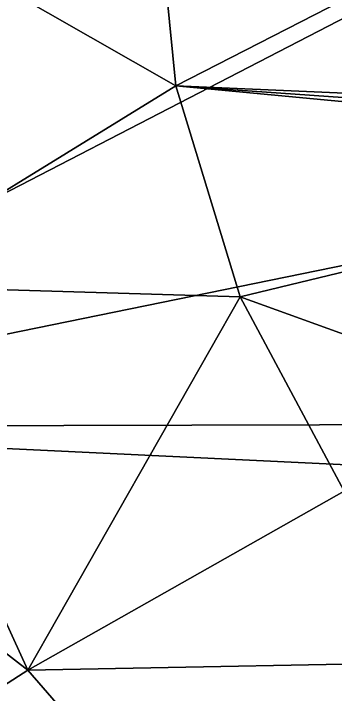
# Model space of a CAD drawing. Extents: x -5.6 to 5.6, y -5.6 to 5.6.
# Drawn here: x -3.934 to -2.935, y -2.575 to -0.458 of the extents above; entities that cross this region are included whole.
import ezdxf

# ---------------------------------------------------------------- set-up
doc = ezdxf.new("R2010")
doc.units = 0

msp = doc.modelspace()

# ---------------------------------------------------------------- linework, layer by layer
for points in [[(-1.999954, -0.000028), (-5.642665, 0), (-5.366553, -1.743422)], [(-3.430265, -0.682106, -3.187745), (-4.624084, 0, -2.443872), (-3.497453, 0, -3.187745)], [(-4.436776, -1.302755, -2.443872), (-4.624084, 0, -2.443872), (-3.430265, -0.682106, -3.187745)], [(-2.439788, -0.173448, -3.187745), (-3.430265, -0.682106, -3.187745), (-3.497453, 0, -3.187745)], [(-1.732051, -1), (-1.999954, -0.000028), (-5.366553, -1.743422)], [(-2.439788, -0.173448, -3.187745), (-1.402036, -0.770905, -3.187745), (-3.430265, -0.682106, -3.187745)], [(-4.436776, -1.302755, -2.443872), (-3.430265, -0.682106, -3.187745), (-3.23118, -1.338398, -3.187745)], [(-1.33592, -0.880521, -3.187745), (-3.23118, -1.338398, -3.187745), (-3.430265, -0.682106, -3.187745)], [(-1.370075, -0.826374, -3.187745), (-1.33592, -0.880521, -3.187745), (-3.430265, -0.682106, -3.187745)], [(-1.402036, -0.770905, -3.187745), (-1.370075, -0.826374, -3.187745), (-3.430265, -0.682106, -3.187745)], [(-1.33592, -0.880521, -3.187745), (-1.309965, -2.033152, -3.187745), (-3.23118, -1.338398, -3.187745)], [(-0.999949, -1.73208), (-1.732051, -1), (-5.366553, -1.743422)], [(-4.436776, -1.302755, -2.443872), (-3.890027, -2.499969, -2.443872), (-5.16049, -1.515257, -1.322568)], [(-4.436776, -1.302755, -2.443872), (-3.23118, -1.338398, -3.187745), (-3.890027, -2.499969, -2.443872)], [(-3.890027, -2.499969, -2.443872), (-3.23118, -1.338398, -3.187745), (-2.907885, -1.943242, -3.187745)], [(-1.309965, -2.033152, -3.187745), (-2.907885, -1.943242, -3.187745), (-3.23118, -1.338398, -3.187745)], [(-3.890027, -2.499969, -2.443872), (-4.524557, -2.907756, -1.322568), (-5.16049, -1.515257, -1.322568)], [(-0.999949, -1.73208), (-5.366553, -1.743422), (0, -2)], [(0, -2), (-5.366553, -1.743422), (-4.565048, -3.316539)], [(-4.565048, -3.316539), (4.565048, -3.316539), (5.366553, -1.743422)], [(0, -2), (-4.565048, -3.316539), (5.366553, -1.743422)], [(-3.890027, -2.499969, -2.443872), (-2.907885, -1.943242, -3.187745), (-2.473073, -2.473073, -3.187745)], [(-3.890027, -2.499969, -2.443872), (-2.473073, -2.473073, -3.187745), (-3.028131, -3.49465, -2.443872)], [(-3.028131, -3.49465, -2.443872), (-2.473073, -2.473073, -3.187745), (-1.943242, -2.907885, -3.187745)], [(-3.890027, -2.499969, -2.443872), (-3.028131, -3.49465, -2.443872), (-4.524557, -2.907756, -1.322568)]]:
    msp.add_3dface(points)

doc.saveas('drawing.dxf')
